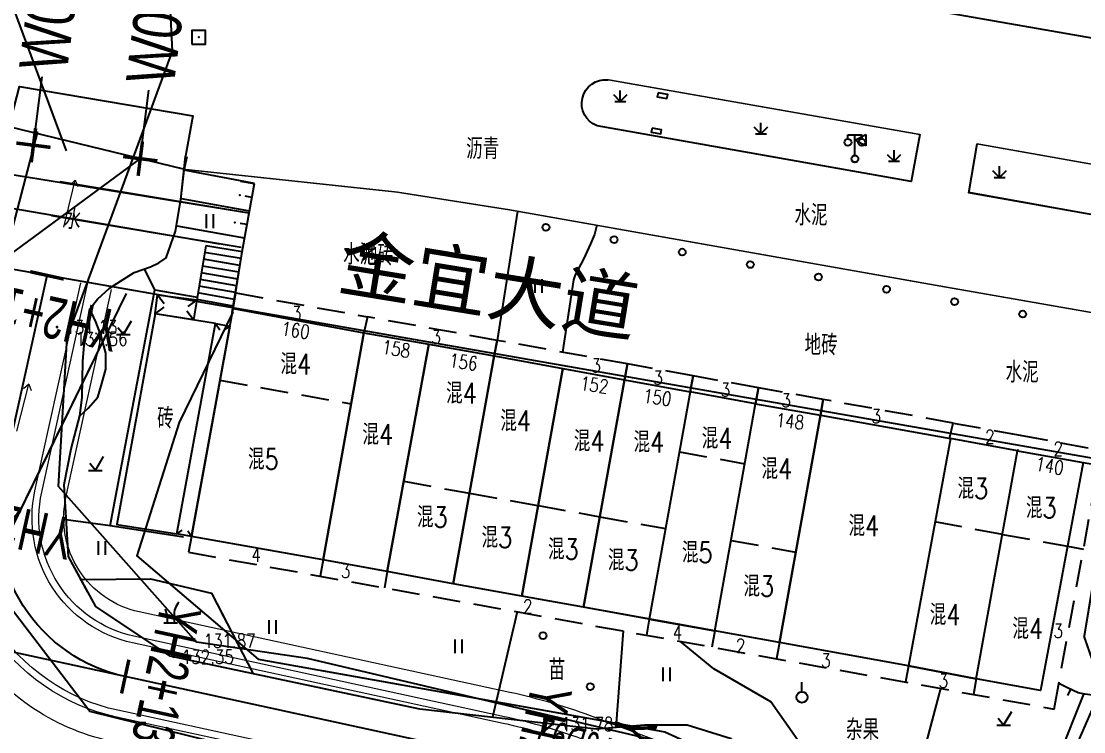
# Model space of a CAD drawing. Extents: x 529262 to 576451, y 2694391 to 2717535.
# Drawn here: x 562770 to 562847.1, y 2710872 to 2710923.5 of the extents above; entities that cross this region are included whole.
import ezdxf
from ezdxf.enums import TextEntityAlignment as Align
from ezdxf.xclip import XClip

# ---------------------------------------------------------------- set-up
doc = ezdxf.new("R2010")
doc.units = 0
doc.header["$XCLIPFRAME"] = 0
for name, pattern in [('DASHED', [19.05, 12.7, -6.35]), ('X3', [5, 4, -1]), ('X5', [3, 2, -1])]:
    doc.linetypes.add(name, pattern=pattern)
for name, color, linetype in [('DLDW', 8, 'Continuous'), ('DLSS', 4, 'Continuous'), ('DMTZ', 8, 'Continuous'), ('GCD', 8, 'Continuous'), ('GXYZ', 8, 'Continuous'), ('JMD', 8, 'Continuous'), ('KZD', 8, 'Continuous'), ('PP-COM', 7, 'Continuous'), ('RD-中线', 40, 'Continuous'), ('RD-红线', 7, 'Continuous'), ('RD-路名', 7, 'Continuous'), ('ZBTZ', 8, 'Continuous'), ('ZJ', 7, 'Continuous'), ('交点标注', 3, 'Continuous'), ('桩号标注_W02-', 7, 'Continuous'), ('桩号标注_YH', 2, 'Continuous'), ('河流', 4, 'Continuous'), ('纵断_分栏文字', 7, 'Continuous'), ('道路中线_04护管挡墙', 7, 'Continuous')]:
    doc.layers.add(name, color=color, linetype=linetype)
doc.layers.add('SXSS', color=5, linetype='Continuous', lineweight=0)
doc.styles.add('EICAD', font='fsdb_e.shx', dxfattribs={"width": 0.707, "height": 2, "bigfont": 'tjhzf.shx'})
doc.styles.add('HZ', font='rs.shx', dxfattribs={"width": 0.8, "bigfont": 'hztxt.shx'})
doc.styles.add('JieTuHzTxt', font='smsim.shx', dxfattribs={"width": 0.7, "bigfont": 'smfs.shx'})
doc.styles.add('SEMDI', font='smsim.shx', dxfattribs={"width": 0.75, "bigfont": 'smfs.shx'})
doc.styles.add('黑体', font='simhei.ttf')
doc.linetypes.add('10421', pattern='A,2,[150,AAA.SHX,S=0.5,R=0,X=0,Y=0.5],1e-11', length=2)
doc.linetypes.add('10422', pattern='A,0.75,[150,AAA.SHX,S=0.5,R=0,X=0,Y=0.5],1.5,[177,AAA.SHX,S=1,R=0,X=0,Y=0.4],0.75', length=3)
doc.linetypes.add('1161', pattern='A,0,[149,AAA.SHX,S=0.15,R=0,X=0,Y=0],-1.6', length=1.6)
doc.linetypes.add('444', pattern='A,4.5,[145,AAA.SHX,S=1,R=0,X=0,Y=1],4.5,-0.5,[146,AAA.SHX,S=1,R=0,X=0,Y=0],-0.5', length=10)
doc.linetypes.add('732', pattern='A,9,-0.5,[162,AAA.SHX,S=1,R=0,X=0,Y=0],-0.5', length=10)

# ---------------------------------------------------------------- blocks, each defined once
blk = doc.blocks.new('A$C19FD0107')
at = {"layer": 'RD-中线', "color": 8}
blk.add_lwpolyline([(-7408.075, 16401.628), (-7423.959, 16404.555, 0.002243), (-7425.283, 16404.793), (-8443.288, 16582.934)], format="xyb", dxfattribs=at)
at = {"layer": 'RD-红线', "color": 8}
blk.add_lwpolyline([(-8013.051, 16477.191), (-8256.845, 16519.852)], dxfattribs=at)
blk = doc.blocks.new('gc086')
at = {"color": 8}
for p, q in [((0, 0), (7, 0)), ((7, 0), (6.18, 0.57)), ((7, 0), (6.18, -0.57))]:
    blk.add_line(p, q, dxfattribs=at)
blk = doc.blocks.new('gc123')
at = {"color": 8}
for p, q in [((0, 0), (1.2, 2)), ((-1, 0), (1, 0)), ((0, 0), (-0.8, 1))]:
    blk.add_line(p, q, dxfattribs=at)
blk = doc.blocks.new('gc121')
at = {"color": 8}
for p, q in [((-0.5, -1), (-0.5, 1)), ((0.5, -1), (0.5, 1))]:
    blk.add_line(p, q, dxfattribs=at)
blk = doc.blocks.new('gc210')
at = {"color": 8}
for p, q in [((-1, 0), (1, 0)), ((-0.5, 1), (-0.5, 0)), ((0.5, 1), (0.5, 0))]:
    blk.add_line(p, q, dxfattribs=at)
for centre, radius, start, end in [((-2.94, 0.81), 2.45, 4.3743, 29.0242), ((3.4, 1.11), 2.91, 139.3312, 182.0887)]:
    blk.add_arc(centre, radius, start, end, dxfattribs=at)
blk = doc.blocks.new('gc170')
at = {"color": 8, "linetype": 'Continuous'}
blk.add_circle((0, 0), 0.5, dxfattribs=at)
blk = doc.blocks.new('gc124')
at = {"color": 8}
for p, q in [((0, 0), (0, 1.6)), ((-1, 1), (0, 0)), ((-0.8, 0), (0.8, 0)), ((0, 0), (1, 1))]:
    blk.add_line(p, q, dxfattribs=at)
blk = doc.blocks.new('gc097')
at = {"color": 8}
for p, q in [((-1, 2.9), (-1, 3.5)), ((-1, 3.5), (1, 3.5)), ((0, 0.5), (0, 3.5)), ((1, 3.5), (1, 2.9))]:
    blk.add_line(p, q, dxfattribs=at)
for centre in [(-1, 2.4), (1, 2.4), (0, 0)]:
    blk.add_circle(centre, 0.5, dxfattribs=at)
blk = doc.blocks.new('gc125')
at = {"color": 8}
blk.add_line((0, 0.8), (0, 2.2), dxfattribs=at)
blk.add_circle((0, 0), 0.8, dxfattribs=at)
blk = doc.blocks.new('gc019')
for p, q in [((0, 0.5), (0, 3.5)), ((0, 2.7), (1.6, 3.5)), ((1.6, 3.5), (1.6, 1.9)), ((1.6, 1.9), (0, 2.7))]:
    blk.add_line(p, q)
blk.add_circle((0, 0), 0.5)
blk = doc.blocks.new('gc115')
at = {"color": 8}
blk.add_lwpolyline([(-1, -1), (1, -1), (1, 1), (-1, 1)], close=True, dxfattribs=at)
blk.add_point((0, 0), dxfattribs=at)
blk = doc.blocks.new('GC200')
at = {"linetype": 'Continuous', "const_width": 0.2, "flags": 128}
blk.add_lwpolyline([(-0.1, 0, 1), (0.1, 0, 1)], format="xyb", close=True, dxfattribs=at)

msp = doc.modelspace()

# ---------------------------------------------------------------- linework, layer by layer
at = {"layer": 'DLSS', "linetype": 'Continuous', "const_width": 0.1, "flags": 128}
for points, elevation in [([(562811.785, 2710915.913, -0.86933), (562812.58, 2710919.257), (562835.2, 2710915.287), (562834.559, 2710911.892)], 137.06), ([(562811.785, 2710915.913, -0.86933), (562812.58, 2710919.257), (562835.2, 2710915.287), (562834.559, 2710911.892)], 137.06), ([(562839.357, 2710914.608), (562838.753, 2710911.104), (562850.203, 2710909.04, 0.789503), (562850.654, 2710912.603)], 137.127), ([(562839.357, 2710914.608), (562838.753, 2710911.104), (562850.203, 2710909.04, 0.789503), (562850.654, 2710912.603)], 137.127)]:
    msp.add_lwpolyline(points, format="xyb", close=True, dxfattribs=dict(at, elevation=elevation))
for points, elevation in [([(562797.271, 2710911.113), (562781.799, 2710912.768)], 136.803), ([(562854.668, 2710901.154), (562836.84, 2710904.27), (562805.488, 2710909.818), (562797.271, 2710911.113)], 136.849), ([(562854.668, 2710901.154), (562836.84, 2710904.27), (562805.488, 2710909.818), (562797.271, 2710911.113)], 136.849)]:
    msp.add_lwpolyline(points, dxfattribs=dict(at, elevation=elevation))
at = {"layer": 'DLSS', "color": 8, "linetype": 'X3', "const_width": 0.15}
for points in [[(562849.335, 2710892.228), (562847.111, 2710878.879), (562848.107, 2710876.013), (562848.1, 2710874.548), (562846.264, 2710870.34), (562845.676, 2710868.644), (562846.322, 2710866.69), (562847.81, 2710865.084), (562849.569, 2710864.002), (562852.242, 2710862.667), (562854.632, 2710859.419), (562855.287, 2710858.693)], [(562849.335, 2710892.228), (562847.111, 2710878.879), (562848.107, 2710876.013), (562848.1, 2710874.548), (562846.264, 2710870.34), (562845.676, 2710868.644), (562846.322, 2710866.69), (562847.81, 2710865.084), (562849.569, 2710864.002), (562852.242, 2710862.667), (562854.632, 2710859.419), (562855.287, 2710858.693)], [(562849.335, 2710892.228), (562847.111, 2710878.879), (562848.107, 2710876.013), (562848.1, 2710874.548), (562846.264, 2710870.34), (562845.676, 2710868.644), (562846.322, 2710866.69), (562847.81, 2710865.084), (562849.569, 2710864.002), (562852.242, 2710862.667), (562854.632, 2710859.419), (562858.248, 2710855.413)]]:
    msp.add_lwpolyline(points, dxfattribs=at)
at = {"layer": 'DMTZ'}
for p, q in [((562786.934, 2710911.706, 136.882), (562785.95, 2710911.883, 136.882)), ((562786.934, 2710911.706, 136.882), (562785.95, 2710911.883, 136.882)), ((562786.581, 2710909.738, 136.882), (562781.647, 2710910.623, 136.882)), ((562786.581, 2710909.738, 136.882), (562781.647, 2710910.623, 136.882)), ((562786.227, 2710907.769, 136.882), (562781.34, 2710908.646, 136.882)), ((562786.227, 2710907.769, 136.882), (562781.34, 2710908.646, 136.882)), ((562847.052, 2710874.727), (562845.246, 2710870.165)), ((562847.052, 2710874.727), (562845.246, 2710870.165))]:
    msp.add_line(p, q, dxfattribs=at)
at = {"layer": 'DMTZ', "linetype": 'Continuous'}
for p, q in [((562786.757, 2710910.722, 136.882), (562786.265, 2710910.81, 136.882)), ((562786.757, 2710910.722, 136.882), (562786.265, 2710910.81, 136.882)), ((562786.404, 2710908.754, 136.882), (562785.912, 2710908.842, 136.882)), ((562786.404, 2710908.754, 136.882), (562785.912, 2710908.842, 136.882)), ((562846.117, 2710875.067), (562845.907, 2710874.613)), ((562846.117, 2710875.067), (562845.907, 2710874.613))]:
    msp.add_line(p, q, dxfattribs=at)
at = {"layer": 'DMTZ', "linetype": '10422', "flags": 128}
for points in [[(562769.149, 2710915.86), (562769.902, 2710918.775), (562782.479, 2710916.645), (562781.949, 2710913.706)], [(562771.218, 2710915.512), (562762.181, 2710880.914)], [(562843.937, 2710874.97), (562839.288, 2710875.817), (562834.367, 2710876.76), (562825.009, 2710878.46), (562820.318, 2710879.306), (562810.815, 2710881.019), (562806.334, 2710881.827), (562801.357, 2710882.725), (562796.572, 2710883.598), (562791.917, 2710884.448), (562782.366, 2710886.149)], [(562843.937, 2710874.97), (562839.288, 2710875.817), (562834.367, 2710876.76), (562825.009, 2710878.46), (562820.318, 2710879.306), (562810.815, 2710881.019), (562806.334, 2710881.827), (562801.357, 2710882.725), (562796.572, 2710883.598), (562791.917, 2710884.448), (562782.366, 2710886.149)], [(562843.937, 2710874.97), (562839.288, 2710875.817), (562834.367, 2710876.76), (562825.009, 2710878.46), (562820.318, 2710879.306), (562810.815, 2710881.019), (562806.334, 2710881.827), (562801.357, 2710882.725), (562796.572, 2710883.598), (562791.917, 2710884.448), (562782.366, 2710886.149)], [(562843.937, 2710874.97), (562839.288, 2710875.817), (562834.367, 2710876.76), (562825.009, 2710878.46), (562820.318, 2710879.306), (562810.815, 2710881.019), (562806.334, 2710881.827), (562801.357, 2710882.725), (562796.572, 2710883.598), (562791.917, 2710884.448), (562782.366, 2710886.149)]]:
    msp.add_lwpolyline(points, dxfattribs=at)
for points in [[(562835.2, 2710915.287), (562834.559, 2710911.892), (562811.785, 2710915.913, -0.872402), (562812.58, 2710919.257), (562812.58, 2710919.257)], [(562835.2, 2710915.287), (562834.559, 2710911.892), (562811.785, 2710915.913, -0.872402), (562812.58, 2710919.257), (562812.58, 2710919.257)], [(562850.654, 2710912.603), (562850.654, 2710912.603, -0.787634), (562850.203, 2710909.04), (562838.738, 2710911.052), (562839.357, 2710914.608)], [(562850.654, 2710912.603), (562850.654, 2710912.603, -0.787634), (562850.203, 2710909.04), (562838.738, 2710911.052), (562839.357, 2710914.608)]]:
    msp.add_lwpolyline(points, format="xyb", dxfattribs=at)
at = {"layer": 'DMTZ', "linetype": '10421', "flags": 128}
for points, elevation in [([(562773.146, 2710889.926), (562773.658, 2710892.504), (562774.29, 2710894.9), (562774.455, 2710896.233), (562774.493, 2710898.855), (562774.645, 2710900.565), (562775.012, 2710902.661), (562775.557, 2710903.349), (562776.432, 2710904.147), (562778.218, 2710905.287), (562779.397, 2710905.705), (562779.998, 2710905.988), (562780.537, 2710906.351), (562781.205, 2710908.277), (562781.602, 2710910.568), (562781.949, 2710913.706)], 132.474), ([(562773.146, 2710889.926), (562773.658, 2710892.504), (562774.29, 2710894.9), (562774.455, 2710896.233), (562774.493, 2710898.855), (562774.645, 2710900.565), (562775.012, 2710902.661), (562775.557, 2710903.349), (562776.432, 2710904.147), (562778.218, 2710905.287), (562779.397, 2710905.705), (562779.998, 2710905.988), (562780.537, 2710906.351), (562781.205, 2710908.277), (562781.602, 2710910.568), (562781.851, 2710912.713)], 132.474), ([(562774.29, 2710894.9), (562774.894, 2710895.441), (562775.587, 2710896.244), (562775.831, 2710897.065), (562776.169, 2710898.266), (562776.169, 2710899.429), (562775.809, 2710900.759), (562775.448, 2710901.701), (562775.012, 2710902.661)], 132.51), ([(562774.29, 2710894.9), (562774.894, 2710895.441), (562775.587, 2710896.244), (562775.831, 2710897.065), (562776.169, 2710898.266), (562776.169, 2710899.429), (562775.809, 2710900.759), (562775.448, 2710901.701), (562775.012, 2710902.661)], 132.51)]:
    msp.add_lwpolyline(points, dxfattribs=dict(at, elevation=elevation))
at = {"layer": 'DMTZ', "linetype": '10422', "flags": 128}
for points, elevation in [([(562786.939, 2710911.733), (562781.851, 2710912.713), (562782.062, 2710913.687)], 137.072), ([(562785.388, 2710902.671), (562786.051, 2710906.785)], 137.219), ([(562785.388, 2710902.671), (562786.051, 2710906.785)], 137.219), ([(562781.8, 2710886.085), (562776.489, 2710886.913), (562779.711, 2710904.021), (562782.787, 2710903.502)], 134.794), ([(562781.8, 2710886.085), (562776.489, 2710886.913), (562779.711, 2710904.021), (562782.787, 2710903.502)], 134.794), ([(562781.8, 2710886.085), (562776.489, 2710886.913), (562779.711, 2710904.021), (562782.787, 2710903.502)], 134.794), ([(562781.8, 2710886.085), (562776.489, 2710886.913), (562779.711, 2710904.021), (562782.787, 2710903.502)], 134.794)]:
    msp.add_lwpolyline(points, dxfattribs=dict(at, elevation=elevation))
at = {"layer": 'DMTZ', "linetype": 'Continuous', "elevation": 136.882, "flags": 128}
msp.add_lwpolyline([(562786.051, 2710906.785), (562786.939, 2710911.733)], dxfattribs=at)
msp.add_lwpolyline([(562786.051, 2710906.785), (562786.939, 2710911.733)], dxfattribs=at)
at = {"layer": 'DMTZ', "linetype": '10421', "flags": 128}
for points in [[(562774.87, 2710882.121), (562773.448, 2710884.701), (562773.146, 2710889.926)], [(562774.87, 2710882.121), (562773.448, 2710884.701), (562773.146, 2710889.926)], [(562825.002, 2710868.378), (562823.491, 2710870.062), (562821.521, 2710871.474), (562818.324, 2710872.478), (562815.238, 2710872.478), (562811.744, 2710872.18), (562798.941, 2710873.64), (562780.824, 2710877.476), (562775.449, 2710881.071), (562773.448, 2710884.701), (562773.146, 2710889.926)], [(562825.002, 2710868.378), (562823.491, 2710870.062), (562821.521, 2710871.474), (562818.324, 2710872.478), (562815.238, 2710872.478), (562811.744, 2710872.18), (562798.941, 2710873.64), (562780.824, 2710877.476), (562775.449, 2710881.071), (562773.448, 2710884.701), (562773.146, 2710889.926)], [(562830.253, 2710867.488), (562826.276, 2710871.467), (562824.392, 2710874.154), (562820.253, 2710876.562), (562817.828, 2710878.544)], [(562830.253, 2710867.488), (562826.276, 2710871.467), (562824.392, 2710874.154), (562820.253, 2710876.562), (562817.828, 2710878.544)], [(562825.002, 2710868.378), (562823.491, 2710870.062), (562821.521, 2710871.474), (562818.324, 2710872.478), (562815.238, 2710872.478), (562811.744, 2710872.18), (562798.941, 2710873.64), (562791.192, 2710875.281)], [(562825.002, 2710868.378), (562823.491, 2710870.062), (562821.521, 2710871.474), (562818.324, 2710872.478), (562815.238, 2710872.478), (562811.744, 2710872.18), (562798.941, 2710873.64), (562791.192, 2710875.281)]]:
    msp.add_lwpolyline(points, dxfattribs=at)
at = {"layer": 'DMTZ', "linetype": 'Continuous', "flags": 128}
msp.add_lwpolyline([(562856.905, 2710872.534), (562856.42, 2710872.737), (562854.796, 2710873.31), (562853.394, 2710873.871), (562851.096, 2710874.573), (562850.25, 2710874.855), (562849.894, 2710874.871), (562848.427, 2710874.746), (562847.711, 2710874.638), (562847.154, 2710874.704), (562846.67, 2710874.811), (562845.908, 2710875.164), (562845.27, 2710875.499)], dxfattribs=at)
msp.add_lwpolyline([(562856.905, 2710872.534), (562856.42, 2710872.737), (562854.796, 2710873.31), (562853.394, 2710873.871), (562851.096, 2710874.573), (562850.25, 2710874.855), (562849.894, 2710874.871), (562848.427, 2710874.746), (562847.711, 2710874.638), (562847.154, 2710874.704), (562846.67, 2710874.811), (562845.908, 2710875.164), (562845.27, 2710875.499)], dxfattribs=at)
at = {"layer": 'DMTZ', "linetype": 'Continuous'}
for p in [(562785.871, 2710910.881, 136.882), (562785.871, 2710910.881, 136.882), (562785.518, 2710908.913, 136.882), (562785.518, 2710908.913, 136.882)]:
    msp.add_point(p, dxfattribs=at)
at = {"layer": 'GXYZ', "linetype": '732', "flags": 128}
msp.add_lwpolyline([(562853.972, 2710843.291), (562853.332, 2710848.325), (562851.513, 2710858.17), (562822.678, 2710869.785), (562790.779, 2710877.289), (562782.745, 2710878.483), (562772.724, 2710889.762), (562773.355, 2710900.574), (562780.991, 2710921.338), (562779.279, 2710955.843), (562778.562, 2710959.885), (562773.137, 2710975.231), (562768.716, 2710985.916)], dxfattribs=at)
at = {"layer": 'GXYZ', "linetype": 'Continuous', "flags": 128}
for points, elevation in [([(562786.531, 2710909.585), (562768.004, 2710912.589)], 137.289), ([(562786.531, 2710909.585), (562772.861, 2710911.861)], 137.289), ([(562772.227, 2710909.422), (562785.977, 2710907.124)], 136.772)]:
    msp.add_lwpolyline(points, dxfattribs=dict(at, elevation=elevation))
at = {"layer": 'GXYZ', "linetype": 'Continuous'}
msp.add_lwpolyline([(562767.349, 2710910.275), (562784.429, 2710907.352)], dxfattribs=at)
at = {"layer": 'JMD', "linetype": 'Continuous'}
for p, q in [((562783.414, 2710907.212), (562782.682, 2710902.877)), ((562783.414, 2710907.212), (562782.682, 2710902.877)), ((562785.97, 2710906.292), (562783.331, 2710906.725)), ((562785.97, 2710906.292), (562783.331, 2710906.725)), ((562786.051, 2710906.785), (562783.414, 2710907.212)), ((562786.051, 2710906.785), (562783.414, 2710907.212)), ((562785.337, 2710902.392), (562786.051, 2710906.785)), ((562785.337, 2710902.392), (562786.051, 2710906.785)), ((562785.81, 2710905.304), (562783.167, 2710905.751)), ((562785.81, 2710905.304), (562783.167, 2710905.751)), ((562785.89, 2710905.798), (562783.249, 2710906.238)), ((562785.89, 2710905.798), (562783.249, 2710906.238)), ((562785.73, 2710904.811), (562783.085, 2710905.264)), ((562785.73, 2710904.811), (562783.085, 2710905.264)), ((562785.569, 2710903.824), (562782.921, 2710904.29)), ((562785.569, 2710903.824), (562782.921, 2710904.29)), ((562785.65, 2710904.317), (562783.003, 2710904.777)), ((562785.65, 2710904.317), (562783.003, 2710904.777)), ((562779.903, 2710903.673), (562780.398, 2710903.045)), ((562779.903, 2710903.673), (562780.398, 2710903.045)), ((562785.489, 2710903.33), (562782.838, 2710903.803)), ((562785.489, 2710903.33), (562782.838, 2710903.803)), ((562779.752, 2710902.275), (562780.386, 2710902.762)), ((562779.752, 2710902.275), (562780.386, 2710902.762)), ((562782.754, 2710903.303), (562782.111, 2710902.827)), ((562782.754, 2710903.303), (562782.111, 2710902.827)), ((562785.409, 2710902.837), (562782.756, 2710903.316)), ((562785.409, 2710902.837), (562782.756, 2710903.316)), ((562782.521, 2710901.843), (562782.049, 2710902.489)), ((562782.521, 2710901.843), (562782.049, 2710902.489)), ((562784.106, 2710901.596), (562784.436, 2710901.123)), ((562784.106, 2710901.596), (562784.436, 2710901.123)), ((562785.156, 2710901.404), (562784.711, 2710901.101)), ((562785.156, 2710901.404), (562784.711, 2710901.101)), ((562781.317, 2710886.334), (562781.699, 2710886.6)), ((562781.317, 2710886.334), (562781.699, 2710886.6)), ((562781.317, 2710886.334), (562781.699, 2710886.6)), ((562781.317, 2710886.334), (562781.699, 2710886.6)), ((562782.366, 2710886.149), (562782.108, 2710886.539)), ((562782.366, 2710886.149), (562782.108, 2710886.539)), ((562782.366, 2710886.149), (562782.108, 2710886.539)), ((562782.366, 2710886.149), (562782.108, 2710886.539))]:
    msp.add_line(p, q, dxfattribs=at)
at = {"layer": 'JMD', "linetype": 'Continuous', "flags": 128}
for points, elevation in [([(562816.212, 2710918.312), (562816.151, 2710918.022), (562816.848, 2710917.888), (562816.909, 2710918.178)], 137.388), ([(562816.212, 2710918.312), (562816.151, 2710918.022), (562816.848, 2710917.888), (562816.909, 2710918.178)], 137.388), ([(562815.771, 2710915.756), (562815.71, 2710915.466), (562816.407, 2710915.332), (562816.468, 2710915.622)], 137.39), ([(562815.771, 2710915.756), (562815.71, 2710915.466), (562816.407, 2710915.332), (562816.468, 2710915.622)], 137.39), ([(562782.754, 2710903.303), (562782.682, 2710902.877), (562782.521, 2710901.843), (562779.752, 2710902.275), (562779.903, 2710903.673)], 136.016), ([(562782.754, 2710903.303), (562782.682, 2710902.877), (562782.521, 2710901.843), (562779.752, 2710902.275), (562779.903, 2710903.673)], 136.016), ([(562791.917, 2710884.448), (562782.366, 2710886.149), (562785.388, 2710902.671), (562794.875, 2710900.916)], 137.376), ([(562791.917, 2710884.448), (562782.366, 2710886.149), (562785.388, 2710902.671), (562794.875, 2710900.916)], 137.376), ([(562791.917, 2710884.448), (562782.366, 2710886.149), (562785.388, 2710902.671), (562794.875, 2710900.916)], 137.376), ([(562791.917, 2710884.448), (562782.366, 2710886.149), (562785.388, 2710902.671), (562794.875, 2710900.916)], 137.376), ([(562794.875, 2710900.916), (562799.581, 2710900.079), (562796.572, 2710883.598), (562791.917, 2710884.448)], 137.402), ([(562794.875, 2710900.916), (562799.581, 2710900.079), (562796.572, 2710883.598), (562791.917, 2710884.448)], 137.402), ([(562794.875, 2710900.916), (562799.581, 2710900.079), (562796.572, 2710883.598), (562791.917, 2710884.448)], 137.402), ([(562794.875, 2710900.916), (562799.581, 2710900.079), (562796.572, 2710883.598), (562791.917, 2710884.448)], 137.402), ([(562809.308, 2710898.321), (562806.334, 2710881.827), (562801.357, 2710882.725), (562804.334, 2710899.234)], -526.97), ([(562809.308, 2710898.321), (562806.334, 2710881.827), (562801.357, 2710882.725), (562804.334, 2710899.234)], -526.97), ([(562809.308, 2710898.321), (562806.334, 2710881.827), (562801.357, 2710882.725), (562804.334, 2710899.234)], -526.97), ([(562809.308, 2710898.321), (562806.334, 2710881.827), (562801.357, 2710882.725), (562804.334, 2710899.234)], -526.97), ([(562818.544, 2710896.632), (562815.574, 2710880.161), (562810.815, 2710881.019), (562813.787, 2710897.499)], 137.41), ([(562818.544, 2710896.632), (562815.574, 2710880.161), (562810.815, 2710881.019), (562813.787, 2710897.499)], 137.41), ([(562818.544, 2710896.632), (562815.574, 2710880.161), (562820.318, 2710879.306), (562823.287, 2710895.771)], 137.41), ([(562818.544, 2710896.632), (562815.574, 2710880.161), (562820.318, 2710879.306), (562823.287, 2710895.771)], 137.41), ([(562823.287, 2710895.771), (562827.982, 2710894.943), (562825.009, 2710878.46), (562820.318, 2710879.306)], -527.665), ([(562823.287, 2710895.771), (562827.982, 2710894.943), (562825.009, 2710878.46), (562820.318, 2710879.306)], -527.665), ([(562827.982, 2710894.943), (562837.405, 2710893.24), (562834.367, 2710876.76), (562825.009, 2710878.46)], 137.376), ([(562827.982, 2710894.943), (562837.405, 2710893.24), (562834.367, 2710876.76), (562825.009, 2710878.46)], 137.376), ([(562834.367, 2710876.76), (562839.288, 2710875.817), (562842.276, 2710892.36), (562837.405, 2710893.24)], 137.376), ([(562834.367, 2710876.76), (562839.288, 2710875.817), (562842.276, 2710892.36), (562837.405, 2710893.24)], 137.376)]:
    msp.add_lwpolyline(points, close=True, dxfattribs=dict(at, elevation=elevation))
at = {"layer": 'JMD', "linetype": '444', "elevation": 136.803, "flags": 128}
msp.add_lwpolyline([(562781.799, 2710912.768), (562769.147, 2710915.852)], dxfattribs=at)
at = {"layer": 'JMD', "linetype": 'X5'}
for points, elevation in [([(562785.388, 2710902.671), (562785.592, 2710903.798), (562795.134, 2710902.069), (562794.875, 2710900.916)], 137.376), ([(562785.388, 2710902.671), (562785.592, 2710903.798), (562795.134, 2710902.069), (562794.875, 2710900.916)], 137.376), ([(562804.334, 2710899.234), (562804.539, 2710900.365), (562795.134, 2710902.069), (562794.875, 2710900.916)], 137.379), ([(562804.334, 2710899.234), (562804.539, 2710900.365), (562795.134, 2710902.069), (562794.875, 2710900.916)], 137.379), ([(562813.787, 2710897.499), (562813.995, 2710898.651), (562804.539, 2710900.365), (562804.334, 2710899.234)], 137.376), ([(562813.787, 2710897.499), (562813.995, 2710898.651), (562804.539, 2710900.365), (562804.334, 2710899.234)], 137.376), ([(562818.544, 2710896.632), (562818.753, 2710897.789), (562813.995, 2710898.651), (562813.787, 2710897.499)], 137.376), ([(562818.544, 2710896.632), (562818.753, 2710897.789), (562813.995, 2710898.651), (562813.787, 2710897.499)], 137.376), ([(562823.287, 2710895.771), (562823.497, 2710896.929), (562818.753, 2710897.789), (562818.544, 2710896.632)], 137.376), ([(562823.287, 2710895.771), (562823.497, 2710896.929), (562818.753, 2710897.789), (562818.544, 2710896.632)], 137.376), ([(562827.982, 2710894.943), (562828.188, 2710896.079), (562823.497, 2710896.929), (562823.287, 2710895.771)], 137.376), ([(562827.982, 2710894.943), (562828.188, 2710896.079), (562823.497, 2710896.929), (562823.287, 2710895.771)], 137.376), ([(562837.355, 2710893.24), (562837.61, 2710894.372), (562828.188, 2710896.079), (562827.982, 2710894.943)], 137.42), ([(562837.355, 2710893.24), (562837.61, 2710894.372), (562828.188, 2710896.079), (562827.982, 2710894.943)], 137.42), ([(562782.366, 2710886.149), (562782.161, 2710884.999), (562844.928, 2710873.639), (562848.376, 2710892.392)], 137.376), ([(562782.366, 2710886.149), (562782.161, 2710884.999), (562844.928, 2710873.639), (562848.376, 2710892.392)], 137.376), ([(562782.366, 2710886.149), (562782.161, 2710884.999), (562844.928, 2710873.639), (562848.376, 2710892.392)], 137.376), ([(562782.366, 2710886.149), (562782.161, 2710884.999), (562844.928, 2710873.639), (562848.376, 2710892.392)], 137.376)]:
    msp.add_lwpolyline(points, dxfattribs=dict(at, elevation=elevation))
at = {"layer": 'JMD', "linetype": 'Continuous', "flags": 128}
for points in [[(562784.106, 2710901.596), (562779.752, 2710902.275), (562776.963, 2710887.013), (562781.317, 2710886.334)], [(562784.106, 2710901.596), (562779.752, 2710902.275), (562776.963, 2710887.013), (562781.317, 2710886.334)], [(562784.106, 2710901.596), (562779.752, 2710902.275), (562776.963, 2710887.013), (562781.317, 2710886.334)], [(562784.106, 2710901.596), (562779.752, 2710902.275), (562776.963, 2710887.013), (562781.317, 2710886.334)], [(562782.366, 2710886.149), (562781.317, 2710886.334), (562784.106, 2710901.596), (562785.156, 2710901.404)], [(562782.366, 2710886.149), (562781.317, 2710886.334), (562784.106, 2710901.596), (562785.156, 2710901.404)], [(562782.366, 2710886.149), (562781.317, 2710886.334), (562784.106, 2710901.596), (562785.156, 2710901.404)], [(562782.366, 2710886.149), (562781.317, 2710886.334), (562784.106, 2710901.596), (562785.156, 2710901.404)], [(562799.581, 2710900.079), (562804.334, 2710899.234), (562801.357, 2710882.725), (562796.572, 2710883.598)], [(562799.581, 2710900.079), (562804.334, 2710899.234), (562801.357, 2710882.725), (562796.572, 2710883.598)], [(562799.581, 2710900.079), (562804.334, 2710899.234), (562801.357, 2710882.725), (562796.572, 2710883.598)], [(562799.581, 2710900.079), (562804.334, 2710899.234), (562801.357, 2710882.725), (562796.572, 2710883.598)], [(562809.308, 2710898.321), (562813.787, 2710897.499), (562810.815, 2710881.019), (562806.334, 2710881.827)], [(562809.308, 2710898.321), (562813.787, 2710897.499), (562810.815, 2710881.019), (562806.334, 2710881.827)], [(562809.308, 2710898.321), (562813.787, 2710897.499), (562810.815, 2710881.019), (562806.334, 2710881.827)], [(562809.308, 2710898.321), (562813.787, 2710897.499), (562810.815, 2710881.019), (562806.334, 2710881.827)], [(562842.276, 2710892.36), (562847.031, 2710891.501), (562843.937, 2710874.97), (562839.288, 2710875.817)], [(562842.276, 2710892.36), (562847.031, 2710891.501), (562843.937, 2710874.97), (562839.288, 2710875.817)]]:
    msp.add_lwpolyline(points, close=True, dxfattribs=at)
at = {"layer": 'JMD', "linetype": 'X5', "flags": 128}
for points, elevation in [([(562784.437, 2710897.473), (562793.945, 2710895.759)], -513.971), ([(562784.437, 2710897.473), (562793.945, 2710895.759)], -513.971), ([(562837.61, 2710894.372), (562842.481, 2710893.492), (562842.276, 2710892.36)], 137.42), ([(562837.61, 2710894.372), (562842.481, 2710893.492), (562842.276, 2710892.36)], 137.42), ([(562842.481, 2710893.492), (562847.237, 2710892.602), (562848.376, 2710892.392)], 137.42), ([(562842.481, 2710893.492), (562847.237, 2710892.602), (562848.376, 2710892.392)], 137.42), ([(562817.757, 2710892.272), (562822.501, 2710891.416)], 137.41), ([(562817.757, 2710892.272), (562822.501, 2710891.416)], 137.41), ([(562791.917, 2710884.448), (562791.704, 2710883.272)], -526.887), ([(562791.917, 2710884.448), (562791.704, 2710883.272)], -526.887), ([(562791.917, 2710884.448), (562791.704, 2710883.272)], -526.887), ([(562791.917, 2710884.448), (562791.704, 2710883.272)], -526.887), ([(562815.574, 2710880.161), (562815.362, 2710878.99)], 137.41), ([(562815.574, 2710880.161), (562815.362, 2710878.99)], 137.41), ([(562820.318, 2710879.306), (562820.105, 2710878.131)], 137.41), ([(562820.318, 2710879.306), (562820.105, 2710878.131)], 137.41), ([(562825.009, 2710878.46), (562824.796, 2710877.282)], 137.376), ([(562825.009, 2710878.46), (562824.796, 2710877.282)], 137.376), ([(562834.367, 2710876.76), (562834.155, 2710875.589)], 137.376), ([(562834.367, 2710876.76), (562834.155, 2710875.589)], 137.376)]:
    msp.add_lwpolyline(points, dxfattribs=dict(at, elevation=elevation))
for points in [[(562797.769, 2710890.151), (562802.539, 2710889.28)], [(562797.769, 2710890.151), (562802.539, 2710889.28)], [(562802.539, 2710889.28), (562807.516, 2710888.382)], [(562802.539, 2710889.28), (562807.516, 2710888.382)], [(562807.516, 2710888.382), (562811.997, 2710887.574)], [(562807.516, 2710888.382), (562811.997, 2710887.574)], [(562811.997, 2710887.574), (562816.756, 2710886.716)], [(562811.997, 2710887.574), (562816.756, 2710886.716)], [(562841.181, 2710886.297), (562836.291, 2710887.198)], [(562841.181, 2710886.297), (562836.291, 2710887.198)], [(562821.5, 2710885.861), (562826.191, 2710885.015)], [(562821.5, 2710885.861), (562826.191, 2710885.015)], [(562841.181, 2710886.297), (562845.897, 2710885.445)], [(562841.181, 2710886.297), (562845.897, 2710885.445)], [(562845.897, 2710885.445), (562847.059, 2710885.231)], [(562845.897, 2710885.445), (562847.059, 2710885.231)], [(562796.572, 2710883.598), (562796.361, 2710882.429)], [(562796.572, 2710883.598), (562796.361, 2710882.429)], [(562796.572, 2710883.598), (562796.361, 2710882.429)], [(562796.572, 2710883.598), (562796.361, 2710882.429)], [(562839.288, 2710875.817), (562839.085, 2710874.696)], [(562839.288, 2710875.817), (562839.085, 2710874.696)]]:
    msp.add_lwpolyline(points, dxfattribs=at)
at = {"layer": 'ZBTZ', "linetype": '1161', "flags": 128}
for points, elevation in [([(562804.562, 2710900.361), (562806.03, 2710909.722)], 137.264), ([(562779.711, 2710904.021), (562778.967, 2710905.552)], 134.794), ([(562779.711, 2710904.021), (562778.967, 2710905.552)], 134.794), ([(562847.031, 2710891.501), (562848.761, 2710891.226), (562848.836, 2710892.279), (562854.897, 2710891.66), (562853.589, 2710882.079), (562857.871, 2710880.8)], 137.252), ([(562847.031, 2710891.501), (562848.761, 2710891.226), (562848.836, 2710892.279), (562854.897, 2710891.66), (562853.589, 2710882.079), (562857.871, 2710880.8)], 137.252), ([(562776.489, 2710886.913), (562773.103, 2710887.389)], 134.794), ([(562776.489, 2710886.913), (562773.103, 2710887.389)], 134.794), ([(562776.489, 2710886.913), (562773.103, 2710887.389)], 134.794), ([(562776.489, 2710886.913), (562773.103, 2710887.389)], 134.794), ([(562805.989, 2710880.686), (562804.203, 2710873.04)], 137.376), ([(562805.989, 2710880.686), (562804.203, 2710873.04)], 137.376), ([(562805.989, 2710880.686), (562804.203, 2710873.04)], 137.376), ([(562805.989, 2710880.686), (562804.203, 2710873.04)], 137.376), ([(562813.675, 2710879.295), (562813.153, 2710872.3)], 137.376), ([(562813.675, 2710879.295), (562813.153, 2710872.3)], 137.376), ([(562834.014, 2710864.928), (562836.71, 2710875.126)], 133.706), ([(562834.014, 2710864.928), (562836.71, 2710875.126)], 133.706)]:
    msp.add_lwpolyline(points, dxfattribs=dict(at, elevation=elevation))
at = {"layer": 'ZBTZ', "linetype": '1161'}
msp.add_lwpolyline([(562811.761, 2710908.711), (562811.605, 2710908.035), (562811.306, 2710907.37), (562810.831, 2710906.298), (562810.193, 2710905.104), (562810.071, 2710904.748), (562809.276, 2710899.506)], dxfattribs=at)
at = {"layer": 'ZBTZ', "linetype": '1161', "flags": 128}
for points in [[(562774.368, 2710883.032), (562779.405, 2710883.077), (562783.825, 2710882.037), (562784.722, 2710880.307)], [(562774.368, 2710883.032), (562779.405, 2710883.077), (562783.825, 2710882.037), (562784.722, 2710880.307)], [(562774.368, 2710883.032), (562779.405, 2710883.077), (562783.825, 2710882.037), (562786.852, 2710876.2)], [(562774.368, 2710883.032), (562779.405, 2710883.077), (562783.825, 2710882.037), (562786.852, 2710876.2)]]:
    msp.add_lwpolyline(points, dxfattribs=at)
at = {"layer": '交点标注', "linetype": 'DASHED'}
msp.add_line((562777.569, 2710875.988), (562766.057, 2710878.488), dxfattribs=at)
at = {"layer": '桩号标注_W02-'}
for p, q in [((562770.915, 2710914.511), (562771.542, 2710919.472)), ((562778.662, 2710913.533), (562779.289, 2710918.493))]:
    msp.add_line(p, q, dxfattribs=at)
at = {"layer": '桩号标注_W02-', "const_width": 0.25}
for points in [[(562771.072, 2710915.751), (562770.758, 2710913.271)], [(562772.155, 2710914.355), (562769.675, 2710914.668)], [(562778.819, 2710914.773), (562778.506, 2710912.293)], [(562779.902, 2710913.376), (562777.422, 2710913.689)]]:
    msp.add_lwpolyline(points, dxfattribs=at)
at = {"layer": '桩号标注_YH', "const_width": 0.25}
for points in [[(562770.678, 2710905.342), (562773.12, 2710904.806)], [(562777.304, 2710874.767), (562777.834, 2710877.21)]]:
    msp.add_lwpolyline(points, dxfattribs=at)
at = {"layer": '河流', "color": 252, "elevation": 176.94}
for points in [[(562832.449, 2710849.858), (562831.621, 2710856.89), (562816.751, 2710863.176), (562774.999, 2710873.462), (562767.564, 2710883.177), (562777.67, 2710903.761)], [(562832.449, 2710849.858), (562831.621, 2710856.89), (562816.751, 2710863.176), (562774.999, 2710873.462), (562767.564, 2710883.177), (562777.67, 2710903.761)], [(562832.449, 2710849.858), (562831.621, 2710856.89), (562816.751, 2710863.176), (562774.999, 2710873.462), (562767.564, 2710883.177), (562777.67, 2710903.761)], [(562832.449, 2710849.858), (562831.621, 2710856.89), (562816.751, 2710863.176), (562774.999, 2710873.462), (562767.564, 2710883.177), (562777.67, 2710903.761)], [(562832.449, 2710849.858), (562831.621, 2710856.89), (562816.751, 2710863.176), (562774.999, 2710873.462), (562767.564, 2710883.177), (562777.67, 2710903.761)], [(562767.694, 2710883.441), (562777.67, 2710903.761)], [(562767.694, 2710883.441), (562777.67, 2710903.761)], [(562767.694, 2710883.441), (562777.67, 2710903.761)], [(562767.694, 2710883.441), (562777.67, 2710903.761)], [(562767.694, 2710883.441), (562777.67, 2710903.761)], [(562785.376, 2710902.411), (562781.488, 2710894.412), (562778.407, 2710884.736), (562783.317, 2710880.566)], [(562785.376, 2710902.411), (562781.488, 2710894.412), (562778.407, 2710884.736), (562787.211, 2710877.259), (562816.705, 2710871.981), (562833.61, 2710864.271), (562840.335, 2710858.56), (562847.417, 2710856.356), (562850.528, 2710853.248), (562849.655, 2710846.622)], [(562785.376, 2710902.411), (562781.488, 2710894.412), (562778.407, 2710884.736), (562783.317, 2710880.566)], [(562785.376, 2710902.411), (562781.488, 2710894.412), (562778.407, 2710884.736), (562783.317, 2710880.566)], [(562785.376, 2710902.411), (562781.488, 2710894.412), (562778.407, 2710884.736), (562787.211, 2710877.259), (562816.705, 2710871.981), (562833.61, 2710864.271), (562840.335, 2710858.56), (562847.417, 2710856.356), (562850.528, 2710853.248), (562849.655, 2710846.622)], [(562785.376, 2710902.411), (562781.488, 2710894.412), (562778.407, 2710884.736), (562787.211, 2710877.259), (562816.705, 2710871.981), (562833.61, 2710864.271), (562840.335, 2710858.56), (562847.417, 2710856.356), (562850.528, 2710853.248), (562849.655, 2710846.622)], [(562785.376, 2710902.411), (562781.488, 2710894.412), (562778.407, 2710884.736), (562783.317, 2710880.566)], [(562785.376, 2710902.411), (562781.488, 2710894.412), (562778.407, 2710884.736), (562783.317, 2710880.566)], [(562785.376, 2710902.411), (562781.488, 2710894.412), (562778.407, 2710884.736), (562787.211, 2710877.259), (562816.705, 2710871.981), (562833.61, 2710864.271), (562840.335, 2710858.56), (562847.417, 2710856.356), (562850.528, 2710853.248), (562849.655, 2710846.622)], [(562785.376, 2710902.411), (562781.488, 2710894.412), (562778.407, 2710884.736), (562787.211, 2710877.259), (562816.705, 2710871.981), (562833.61, 2710864.271), (562840.335, 2710858.56), (562847.417, 2710856.356), (562850.528, 2710853.248), (562849.655, 2710846.622)], [(562791.823, 2710876.433), (562816.705, 2710871.981), (562833.61, 2710864.271), (562840.335, 2710858.56), (562847.417, 2710856.356), (562850.528, 2710853.248), (562849.655, 2710846.622)], [(562791.823, 2710876.433), (562816.705, 2710871.981), (562833.61, 2710864.271), (562840.335, 2710858.56), (562847.417, 2710856.356), (562850.528, 2710853.248), (562849.655, 2710846.622)], [(562791.823, 2710876.433), (562816.705, 2710871.981), (562833.61, 2710864.271), (562840.335, 2710858.56), (562847.417, 2710856.356), (562850.528, 2710853.248), (562849.655, 2710846.622)], [(562791.823, 2710876.433), (562816.705, 2710871.981), (562833.61, 2710864.271), (562840.335, 2710858.56), (562847.417, 2710856.356), (562850.528, 2710853.248), (562849.655, 2710846.622)], [(562791.823, 2710876.433), (562816.705, 2710871.981), (562833.61, 2710864.271), (562840.335, 2710858.56), (562847.417, 2710856.356), (562850.528, 2710853.248), (562849.655, 2710846.622)]]:
    msp.add_lwpolyline(points, dxfattribs=at)
at = {"layer": '纵断_分栏文字', "color": 3}
for points in [[(562725.097, 2710946.097), (562763.432, 2710940.657), (562773.293, 2710914.112)], [(562729.406, 2710904.651), (562761.095, 2710900.621), (562778.662, 2710913.533)]]:
    msp.add_lwpolyline(points, dxfattribs=at)
at = {"layer": '道路中线_04护管挡墙', "color": 8, "lineweight": 0}
for points in [[(562808.004, 2710708.573), (562804.207, 2710719.435, -0.098592), (562801.225, 2710740.63), (562802.58, 2710764.448, -0.015995), (562802.891, 2710767.939), (562806.25, 2710795.622, -0.136662), (562813.392, 2710812.878), (562814.107, 2710813.792, -0.066376), (562819.74, 2710819.299), (562819.834, 2710819.37, 0.210919), (562823.881, 2710826.546), (562824.29, 2710830.714, -0.128086), (562827.735, 2710840.081), (562829.644, 2710842.829, 0.129893), (562831.426, 2710847.726), (562831.737, 2710851.152, 0.337609), (562828.385, 2710856.491), (562808.328, 2710864.018, 0.036305), (562803.431, 2710865.46), (562776.55, 2710871.298, -0.414929), (562763.897, 2710891.024), (562767.211, 2710906.104)], [(562809.703, 2710709.167), (562805.906, 2710720.029, -0.098592), (562803.022, 2710740.528), (562804.377, 2710764.345, -0.015995), (562804.677, 2710767.722), (562808.037, 2710795.406, -0.136662), (562814.81, 2710811.768), (562815.525, 2710812.682, -0.066376), (562820.817, 2710817.857), (562820.912, 2710817.928, 0.210919), (562825.673, 2710826.371), (562826.081, 2710830.539, -0.128086), (562829.213, 2710839.054), (562831.122, 2710841.801, 0.129893), (562833.218, 2710847.563), (562833.53, 2710850.989, 0.337609), (562829.018, 2710858.176), (562808.96, 2710865.703, 0.036305), (562803.813, 2710867.219), (562776.932, 2710873.057, -0.414929), (562765.655, 2710890.638), (562768.969, 2710905.718)], [(562810.175, 2710709.332), (562806.378, 2710720.194, -0.098592), (562803.522, 2710740.499), (562804.876, 2710764.317, -0.015995), (562805.174, 2710767.662), (562808.534, 2710795.345, -0.136662), (562815.203, 2710811.46), (562815.919, 2710812.374, -0.066376), (562821.116, 2710817.456), (562821.211, 2710817.527, 0.210919), (562826.17, 2710826.322), (562826.579, 2710830.49, -0.128086), (562829.624, 2710838.769), (562831.533, 2710841.516, 0.129893), (562833.716, 2710847.518), (562834.028, 2710850.944, 0.337609), (562829.193, 2710858.644), (562809.136, 2710866.171, 0.036305), (562803.919, 2710867.708), (562777.039, 2710873.545, -0.414929), (562766.144, 2710890.531), (562769.457, 2710905.61)], [(562814.895, 2710710.982), (562811.098, 2710721.844, -0.098592), (562808.514, 2710740.215), (562809.868, 2710764.033, -0.015995), (562810.137, 2710767.059), (562813.497, 2710794.743, -0.136662), (562819.141, 2710808.378), (562819.856, 2710809.292, -0.066376), (562824.109, 2710813.451), (562824.203, 2710813.521, 0.210919), (562831.146, 2710825.834), (562831.555, 2710830.002, -0.128086), (562833.73, 2710835.916), (562835.639, 2710838.663, 0.129893), (562838.696, 2710847.066), (562839.007, 2710850.492, 0.337609), (562830.95, 2710863.326), (562810.892, 2710870.852, 0.036305), (562804.98, 2710872.594), (562778.1, 2710878.431, -0.414929), (562771.027, 2710889.457), (562774.341, 2710904.537)], [(562815.367, 2710711.147), (562811.57, 2710722.009, -0.098592), (562809.013, 2710740.187), (562810.367, 2710764.005, -0.015995), (562810.634, 2710766.999), (562813.994, 2710794.683, -0.136662), (562819.534, 2710808.07), (562820.25, 2710808.984, -0.066376), (562824.408, 2710813.05), (562824.503, 2710813.121, 0.210919), (562831.644, 2710825.786), (562832.052, 2710829.953, -0.128086), (562834.141, 2710835.63), (562836.05, 2710838.378, 0.129893), (562839.194, 2710847.021), (562839.505, 2710850.446, 0.337609), (562831.126, 2710863.794), (562811.068, 2710871.321, 0.036305), (562805.086, 2710873.082), (562778.206, 2710878.92, -0.414929), (562771.515, 2710889.35), (562774.829, 2710904.43)], [(562817.066, 2710711.741), (562813.269, 2710722.603, -0.098592), (562810.81, 2710740.085), (562812.164, 2710763.903, -0.015995), (562812.421, 2710766.782), (562815.78, 2710794.466, -0.136662), (562820.952, 2710806.961), (562821.667, 2710807.875, -0.066376), (562825.485, 2710811.608), (562825.58, 2710811.679, 0.210919), (562833.435, 2710825.61), (562833.844, 2710829.778, -0.128086), (562835.619, 2710834.603), (562837.528, 2710837.351, 0.129893), (562840.986, 2710846.858), (562841.298, 2710850.284, 0.337609), (562831.758, 2710865.479), (562811.7, 2710873.006, 0.036305), (562805.468, 2710874.841), (562778.588, 2710880.679, -0.414929), (562773.274, 2710888.964), (562776.587, 2710904.044)]]:
    msp.add_lwpolyline(points, format="xyb", dxfattribs=at)
at = {"layer": '道路中线_04护管挡墙', "color": 1}
msp.add_lwpolyline([(562812.535, 2710710.157), (562808.738, 2710721.019, -0.098592), (562806.018, 2710740.357), (562807.372, 2710764.175, -0.015995), (562807.656, 2710767.361), (562811.015, 2710795.044, -0.136662), (562817.172, 2710809.919), (562817.887, 2710810.833, -0.066376), (562822.612, 2710815.454), (562822.707, 2710815.524, 0.210919), (562828.658, 2710826.078), (562829.067, 2710830.246, -0.128086), (562831.677, 2710837.342), (562833.586, 2710840.09, 0.129893), (562836.206, 2710847.292), (562836.517, 2710850.718, 0.337609), (562830.072, 2710860.985), (562810.014, 2710868.512, 0.036305), (562804.449, 2710870.151), (562777.569, 2710875.988, -0.414929), (562768.585, 2710889.994), (562771.899, 2710905.074)], format="xyb", dxfattribs=at)

# ---------------------------------------------------------------- block references
at = {"layer": 'DLDW', "color": 252, "linetype": 'Continuous', "xscale": 0.5, "yscale": 0.5, "zscale": 0.5}
for name, p in [('gc097', (562830.483, 2710913.516)), ('gc097', (562830.483, 2710913.516)), ('gc019', (562830.481, 2710913.527, 137.504)), ('gc019', (562830.481, 2710913.527, 137.504))]:
    msp.add_blockref(name, p, dxfattribs=at)
at = {"layer": 'GCD', "linetype": 'Continuous'}
ref = msp.add_blockref('GC200', (562772.624, 2710901.325, 131.129), dxfattribs=dict(at, xscale=0.5, yscale=0.5))
ref.add_attrib('height', '131.13', dxfattribs={"linetype": 'Continuous', "height": 1, "style": 'HZ', "width": 0.8}).set_placement((562773.224, 2710901.325, 131.129), align=Align.MIDDLE_LEFT)
ref = msp.add_blockref('GC200', (562773.366, 2710900.464, 131.555), dxfattribs=dict(at, xscale=0.5, yscale=0.5, zscale=0.5))
ref.add_attrib('height', '131.56', dxfattribs={"linetype": 'Continuous', "height": 1, "style": 'HZ', "width": 0.8}).set_placement((562773.966, 2710900.464, 131.555), align=Align.MIDDLE_LEFT)
ref = msp.add_blockref('GC200', (562782.653, 2710878.579, 131.872), dxfattribs=dict(at, xscale=0.5, yscale=0.5, zscale=0.5))
ref.add_attrib('height', '131.87', dxfattribs={"linetype": 'Continuous', "height": 1, "style": 'HZ', "width": 0.8}).set_placement((562783.253, 2710878.579, 131.872), align=Align.MIDDLE_LEFT)
ref = msp.add_blockref('GC200', (562781.075, 2710877.423, 132.354), dxfattribs=dict(at, xscale=0.5, yscale=0.5, zscale=0.5))
ref.add_attrib('height', '132.35', dxfattribs={"linetype": 'Continuous', "height": 1, "style": 'HZ', "width": 0.8}).set_placement((562781.675, 2710877.423, 132.354), align=Align.MIDDLE_LEFT)
ref = msp.add_blockref('GC200', (562808.591, 2710872.54, 131.784), dxfattribs=dict(at, xscale=0.5, yscale=0.5, zscale=0.5))
ref.add_attrib('height', '131.78', dxfattribs={"linetype": 'Continuous', "height": 1, "style": 'HZ', "width": 0.8}).set_placement((562809.191, 2710872.54, 131.784), align=Align.MIDDLE_LEFT)
at = {"layer": 'KZD', "linetype": 'Continuous', "xscale": 0.5, "yscale": 0.5, "zscale": 0.5}
msp.add_blockref('gc115', (562782.904, 2710922.338, 136.928), dxfattribs=at)
at = {"layer": 'PP-COM'}
ref = msp.add_blockref('A$C19FD0107', (570997.993, 2694390.603), dxfattribs=at)
XClip(ref).set_block_clipping_path([(-9366.4383134884, 14428.6043910822), (-3328.4480743363, 17452.7484863754)])
at = {"layer": 'SXSS', "color": 8, "linetype": 'Continuous'}
for p, xscale, yscale, zscale, rotation in [((562773.112, 2710908.581), 0.5000000000024085, 0.5000000000024085, 0.5000000000024085, 76.26173022522373), ((562773.112, 2710908.581), 0.5000000000024085, 0.5000000000024085, 0.5000000000024085, 76.26173022522373), ((562769.715, 2710893.793), 0.5000000001045676, 0.5000000001045676, 0.5000000001045676, 75.76709545751686), ((562769.715, 2710893.793), 0.5000000001045676, 0.5000000001045676, 0.5000000001045676, 75.76709545751686), ((562769.715, 2710893.793), 0.5000000001045676, 0.5000000001045676, 0.5000000001045676, 75.76709545751686), ((562769.715, 2710893.793), 0.5000000001045676, 0.5000000001045676, 0.5000000001045676, 75.76709545751686)]:
    msp.add_blockref('gc086', p, dxfattribs=dict(at, xscale=xscale, yscale=yscale, zscale=zscale, rotation=rotation))
at = {"layer": 'ZBTZ', "linetype": 'Continuous', "xscale": 0.5, "yscale": 0.5}
for name, p in [('gc124', (562813.473, 2710917.687)), ('gc124', (562813.473, 2710917.687)), ('gc124', (562823.666, 2710915.338)), ('gc124', (562823.666, 2710915.338)), ('gc124', (562833.321, 2710913.347)), ('gc124', (562833.321, 2710913.347)), ('gc124', (562840.974, 2710912.181)), ('gc124', (562840.974, 2710912.181)), ('gc121', (562783.721, 2710909.005)), ('gc121', (562783.721, 2710909.005)), ('gc121', (562807.545, 2710904.302)), ('gc123', (562777.434, 2710900.782)), ('gc123', (562777.434, 2710900.782)), ('gc123', (562775.404, 2710890.94)), ('gc123', (562775.404, 2710890.94)), ('gc121', (562775.881, 2710885.309)), ('gc121', (562775.881, 2710885.309)), ('gc121', (562775.881, 2710885.309)), ('gc121', (562775.881, 2710885.309)), ('gc121', (562788.255, 2710879.592)), ('gc121', (562788.255, 2710879.592)), ('gc121', (562788.255, 2710879.592)), ('gc121', (562788.255, 2710879.592)), ('gc170', (562807.867, 2710878.954)), ('gc170', (562807.867, 2710878.954)), ('gc121', (562801.753, 2710878.186)), ('gc121', (562801.753, 2710878.186)), ('gc121', (562801.753, 2710878.186)), ('gc121', (562801.753, 2710878.186)), ('gc121', (562816.833, 2710876.152)), ('gc121', (562816.833, 2710876.152)), ('gc170', (562811.298, 2710875.253)), ('gc170', (562811.298, 2710875.253)), ('gc125', (562826.648, 2710874.494)), ('gc125', (562826.648, 2710874.494)), ('gc123', (562841.27, 2710872.457)), ('gc123', (562841.27, 2710872.457))]:
    msp.add_blockref(name, p, dxfattribs=at)
at = {"layer": 'ZBTZ', "linetype": 'Continuous', "xscale": 0.4999999999661203, "yscale": 0.4999999999661203, "zscale": 0.4999999999661203, "rotation": 169.6879291304701}
for p in [(562808.082, 2710908.558), (562808.082, 2710908.558), (562813.021, 2710907.659), (562813.021, 2710907.659), (562817.96, 2710906.761), (562817.96, 2710906.761), (562822.899, 2710905.862), (562822.899, 2710905.862), (562827.838, 2710904.963), (562827.838, 2710904.963), (562832.778, 2710904.065), (562832.778, 2710904.065), (562837.717, 2710903.166), (562837.717, 2710903.166), (562842.656, 2710902.267), (562842.656, 2710902.267)]:
    msp.add_blockref('gc170', p, dxfattribs=at)
at = {"layer": 'ZBTZ', "linetype": 'Continuous', "xscale": 0.5, "yscale": 0.5, "zscale": 0.5}
msp.add_blockref('gc210', (562780.864, 2710879.89), dxfattribs=at)
msp.add_blockref('gc210', (562780.864, 2710879.89), dxfattribs=at)
msp.add_blockref('gc210', (562780.864, 2710879.89), dxfattribs=at)
msp.add_blockref('gc210', (562780.864, 2710879.89), dxfattribs=at)

# ---------------------------------------------------------------- texts
at = {"layer": 'JMD', "linetype": 'Continuous', "style": 'HZ', "width": 0.8}
for s, p in [('混4', (562791.054, 2710898.648)), ('混4', (562791.054, 2710898.648)), ('混4', (562803.065, 2710896.527)), ('混4', (562803.065, 2710896.527)), ('砖', (562781.087, 2710894.711)), ('砖', (562781.087, 2710894.711)), ('混4', (562806.998, 2710894.529)), ('混4', (562806.998, 2710894.529)), ('混4', (562796.996, 2710893.537)), ('混4', (562796.996, 2710893.537)), ('混4', (562821.602, 2710893.262)), ('混4', (562821.602, 2710893.262)), ('混4', (562812.327, 2710893.068)), ('混4', (562812.327, 2710893.068)), ('混4', (562816.662, 2710892.992)), ('混4', (562816.662, 2710892.992)), ('混5', (562788.701, 2710891.747)), ('混5', (562788.701, 2710891.747)), ('混4', (562825.932, 2710891.055)), ('混4', (562825.932, 2710891.055)), ('混3', (562840.15, 2710889.622)), ('混3', (562840.15, 2710889.622)), ('混3', (562845.115, 2710888.217)), ('混3', (562845.115, 2710888.217)), ('混3', (562800.955, 2710887.548)), ('混3', (562800.955, 2710887.548)), ('混3', (562800.955, 2710887.548)), ('混3', (562800.955, 2710887.548)), ('混4', (562832.248, 2710886.916)), ('混4', (562832.248, 2710886.916)), ('混3', (562805.639, 2710886.071)), ('混3', (562805.639, 2710886.071)), ('混3', (562805.639, 2710886.071)), ('混3', (562805.639, 2710886.071)), ('混3', (562810.457, 2710885.224)), ('混3', (562810.457, 2710885.224)), ('混5', (562820.169, 2710884.99)), ('混5', (562820.169, 2710884.99)), ('混3', (562814.797, 2710884.43)), ('混3', (562814.797, 2710884.43)), ('混3', (562824.626, 2710882.536)), ('混3', (562824.626, 2710882.536)), ('混4', (562838.136, 2710880.478)), ('混4', (562838.136, 2710880.478)), ('混4', (562844.129, 2710879.466)), ('混4', (562844.129, 2710879.466))]:
    msp.add_text(s, height=1.5, dxfattribs=at).set_placement(p, align=Align.MIDDLE_RIGHT)
at = {"layer": 'RD-路名', "color": 7, "style": '黑体'}
msp.add_text('金宜大道', height=4, rotation=350.72598, dxfattribs=at).set_placement((562803.961, 2710904.451), align=Align.MIDDLE)
at = {"layer": 'ZJ', "color": 8, "linetype": 'Continuous', "ltscale": 0.5, "style": 'HZ', "width": 0.8}
for s, height, p in [('沥青', 1.5, (562803.495, 2710914.332)), ('水泥', 1.5, (562794.568, 2710906.679)), ('3', 1, (562790, 2710902.34)), ('3', 1, (562790, 2710902.34)), ('3', 1, (562800.117, 2710900.609)), ('3', 1, (562800.117, 2710900.609)), ('3', 1, (562811.716, 2710898.543)), ('3', 1, (562811.716, 2710898.543)), ('水泥', 1.5, (562842.612, 2710898.132)), ('3', 1, (562816.208, 2710897.665)), ('3', 1, (562816.208, 2710897.665)), ('3', 1, (562821.092, 2710896.786)), ('3', 1, (562821.092, 2710896.786)), ('3', 1, (562825.498, 2710896.022)), ('3', 1, (562825.498, 2710896.022)), ('3', 1, (562832.031, 2710894.864)), ('3', 1, (562832.031, 2710894.864)), ('2', 1, (562840.275, 2710893.379)), ('2', 1, (562840.275, 2710893.379)), ('2', 1, (562845.229, 2710892.501)), ('2', 1, (562845.229, 2710892.501)), ('4', 1, (562787.056, 2710884.808)), ('4', 1, (562787.056, 2710884.808)), ('4', 1, (562787.056, 2710884.808)), ('4', 1, (562787.056, 2710884.808)), ('3', 1, (562793.557, 2710883.654)), ('3', 1, (562793.557, 2710883.654)), ('3', 1, (562793.557, 2710883.654)), ('3', 1, (562793.557, 2710883.654)), ('2', 1, (562806.766, 2710881.086)), ('2', 1, (562806.766, 2710881.086)), ('2', 1, (562806.766, 2710881.086)), ('2', 1, (562806.766, 2710881.086)), ('4', 1, (562817.623, 2710879.175)), ('4', 1, (562817.623, 2710879.175)), ('3', 1, (562845.229, 2710879.304)), ('3', 1, (562845.229, 2710879.304)), ('2', 1, (562822.201, 2710878.229)), ('2', 1, (562822.201, 2710878.229)), ('苗', 1.5, (562808.875, 2710876.56)), ('苗', 1.5, (562808.875, 2710876.56)), ('3', 1, (562828.378, 2710877.159)), ('3', 1, (562828.378, 2710877.159)), ('3', 1, (562836.901, 2710875.683)), ('3', 1, (562836.901, 2710875.683))]:
    msp.add_text(s, height=height, dxfattribs=at).set_placement(p, align=Align.MIDDLE)
at = {"layer": 'ZJ', "color": 8, "linetype": 'Continuous', "style": 'HZ', "width": 0.8}
for s, p in [('水泥', (562827.3, 2710909.517)), ('地砖', (562795.864, 2710906.614)), ('地砖', (562828.036, 2710900.099)), ('杂果', (562831.039, 2710872.211)), ('杂果', (562831.039, 2710872.211))]:
    msp.add_text(s, height=1.5, dxfattribs=at).set_placement(p, align=Align.MIDDLE)
for s, height, rotation, p in [('水', 1.5, 350.6517, (562773.787, 2710909.23)), ('水', 1.5, 350.6517, (562773.787, 2710909.23)), ('水', 1.5, 350.6517, (562773.787, 2710909.23)), ('水', 1.5, 350.6517, (562773.787, 2710909.23)), ('水', 1.5, 350.6517, (562773.787, 2710909.23)), ('水', 1.5, 350.6517, (562773.787, 2710909.23)), ('160', 1, 351.37395, (562789.924, 2710901.09)), ('160', 1, 351.37395, (562789.924, 2710901.09)), ('158', 1, 350.3937, (562797.226, 2710899.742)), ('158', 1, 350.3937, (562797.226, 2710899.742)), ('156', 1, 352.26702, (562802.098, 2710898.793)), ('156', 1, 352.26702, (562802.098, 2710898.793)), ('152', 1, 351.4649, (562811.586, 2710897.133)), ('152', 1, 351.4649, (562811.586, 2710897.133)), ('150', 1, 352.04247, (562816.156, 2710896.225)), ('150', 1, 352.04247, (562816.156, 2710896.225)), ('148', 1, 353.90037, (562825.782, 2710894.5)), ('148', 1, 353.90037, (562825.782, 2710894.5)), ('140', 1, 349.86813, (562844.609, 2710891.266)), ('140', 1, 349.86813, (562844.609, 2710891.266))]:
    msp.add_text(s, height=height, rotation=rotation, dxfattribs=at).set_placement(p, align=Align.MIDDLE)
at = {"layer": '交点标注', "style": 'EICAD', "width": 0.707}
msp.add_text('JD92', height=2, rotation=163.58905, dxfattribs=at).set_placement((562809.657, 2710871.498), align=Align.MIDDLE_CENTER)
at = {"layer": '桩号标注_W02-', "style": 'SEMDI', "width": 0.75}
for s, rotation, p in [('W02K0+929', 82.80076, (562771.604, 2710919.968)), ('W02K0+937', 82.80075, (562779.352, 2710918.989))]:
    msp.add_text(s, height=3.5, rotation=rotation, dxfattribs=at).set_placement(p, align=Align.MIDDLE_LEFT)
at = {"layer": '桩号标注_YH', "style": 'JieTuHzTxt', "width": 0.7}
for s, rotation, p in [('YH2+169', 167.60756, (562771.791, 2710904.585)), ('YH2+153', 167.60756, (562768.478, 2710889.506)), ('YH2+135', 257.74744, (562778.058, 2710875.882)), ('YH2+107', 257.74744, (562804.938, 2710870.045)), ('YH2+101', 249.43066, (562810.482, 2710868.336))]:
    msp.add_text(s, height=3, rotation=rotation, dxfattribs=at).set_placement(p, align=Align.BOTTOM_CENTER)

doc.saveas('drawing.dxf')
